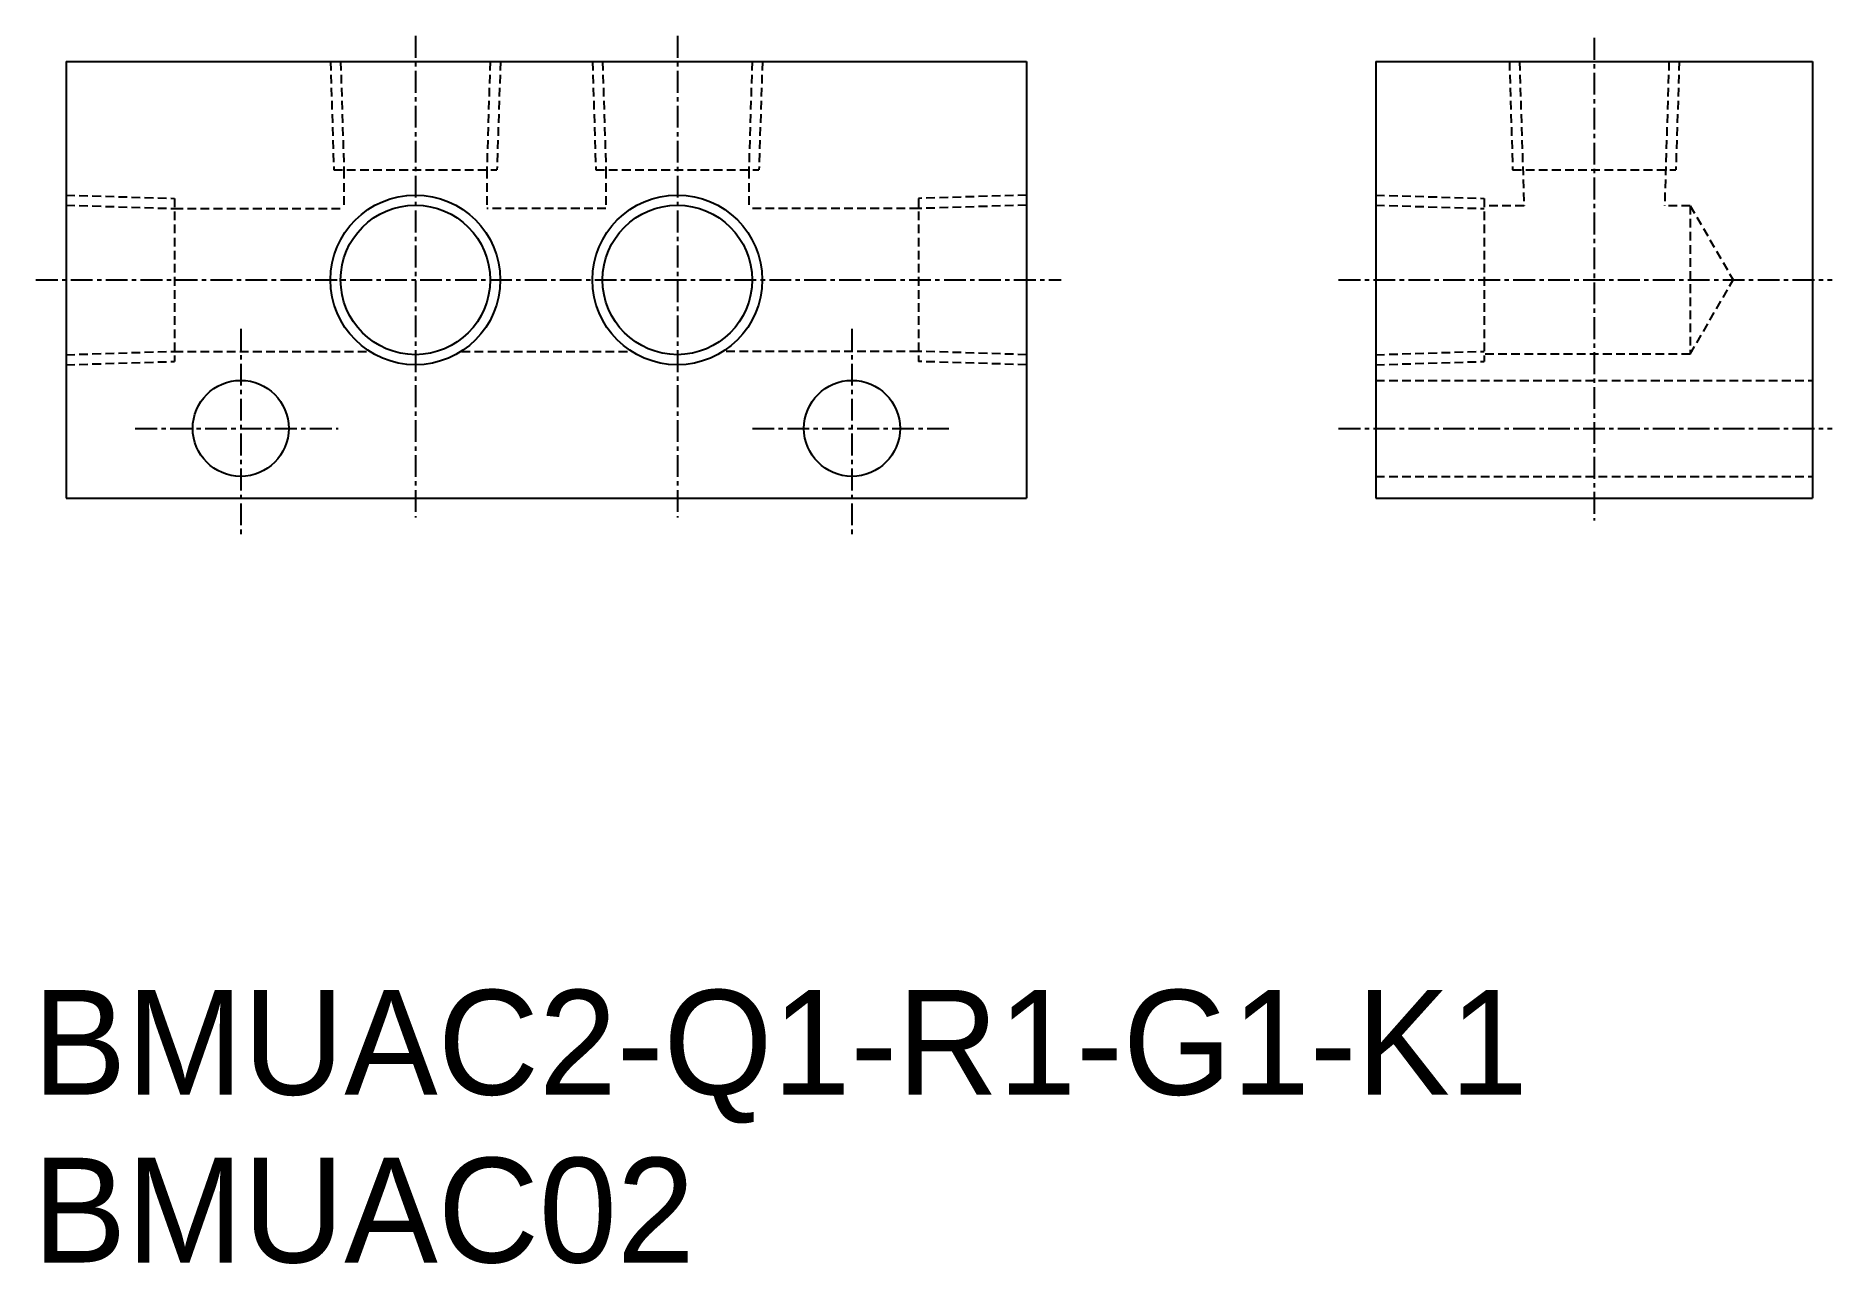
# Model space of a CAD drawing. Extents: x 561 to 664, y 337 to 408.
import ezdxf

# ---------------------------------------------------------------- set-up
doc = ezdxf.new("R2010")
doc.units = 0
doc.linetypes.add('CENTER', pattern=[2, 1.25, -0.25, 0.25, -0.25])
doc.linetypes.add('DASHED', pattern=[0.75, 0.5, -0.25])
doc.layers.get('0').update_dxf_attribs({"linetype": 'CONTINUOUS'})
doc.layers.add('CENTER', color=1, linetype='CENTER')

msp = doc.modelspace()

# ---------------------------------------------------------------- linework, layer by layer
at = {"color": 7, "linetype": 'CONTINUOUS'}
for p, q in [((562.83, 406.19), (617.83, 406.19)), ((562.83, 406.19), (562.83, 381.19)), ((617.83, 406.19), (617.83, 381.19)), ((562.83, 381.19), (617.83, 381.19))]:
    msp.add_line(p, q, dxfattribs=at)
at = {"color": 3, "linetype": 'DASHED'}
for p, q in [((577.97, 406.19), (578.16, 399.99)), ((578.55, 406.19), (578.74, 399.99)), ((587.11, 406.19), (586.92, 399.99)), ((587.7, 406.19), (587.5, 399.99)), ((592.97, 406.19), (593.16, 399.99)), ((593.55, 406.19), (593.74, 399.99)), ((602.11, 406.19), (601.92, 399.99)), ((602.7, 406.19), (602.5, 399.99)), ((645.47, 406.19), (645.66, 399.99)), ((646.05, 406.19), (646.31, 397.94)), ((654.61, 406.19), (654.36, 397.94)), ((655.2, 406.19), (655, 399.99)), ((578.16, 399.99), (587.5, 399.99)), ((578.74, 399.99), (578.74, 397.78)), ((586.92, 399.99), (586.92, 397.78)), ((593.16, 399.99), (602.5, 399.99)), ((593.74, 399.99), (593.74, 397.78)), ((601.92, 399.99), (601.92, 397.78)), ((645.66, 399.99), (655, 399.99)), ((562.83, 398.55), (569.03, 398.36)), ((569.03, 398.36), (569.03, 389.02)), ((617.83, 398.55), (611.63, 398.36)), ((611.63, 398.36), (611.63, 389.02)), ((637.83, 398.55), (644.03, 398.36)), ((644.03, 398.36), (644.03, 389.02)), ((562.83, 397.97), (569.03, 397.78)), ((569.03, 397.78), (578.74, 397.78)), ((593.74, 397.78), (586.92, 397.78)), ((611.63, 397.78), (601.92, 397.78)), ((617.83, 397.97), (611.63, 397.78)), ((637.83, 397.97), (644.03, 397.78)), ((646.31, 397.94), (644.03, 397.94)), ((655.83, 397.94), (654.36, 397.94)), ((655.83, 397.94), (655.83, 389.44)), ((655.83, 397.94), (658.29, 393.69)), ((655.83, 389.44), (658.29, 393.69)), ((562.83, 389.41), (569.03, 389.6)), ((562.83, 388.83), (569.03, 389.02)), ((569.03, 389.6), (580.2, 389.6)), ((585.47, 389.6), (595.2, 389.6)), ((611.63, 389.6), (600.47, 389.6)), ((617.83, 389.41), (611.63, 389.6)), ((617.83, 388.83), (611.63, 389.02)), ((637.83, 389.41), (644.03, 389.6)), ((637.83, 388.83), (644.03, 389.02)), ((655.83, 389.44), (644.03, 389.44)), ((637.83, 387.94), (662.83, 387.94)), ((637.83, 382.44), (662.83, 382.44))]:
    msp.add_line(p, q, dxfattribs=at)
for p, q in [((637.83, 406.19), (662.83, 406.19)), ((637.83, 406.19), (637.83, 381.19)), ((662.83, 406.19), (662.83, 381.19)), ((637.83, 399.94), (637.83, 399.94)), ((637.83, 393.69), (637.83, 393.69)), ((637.83, 381.19), (662.83, 381.19))]:
    msp.add_line(p, q)
at = {"color": 3, "linetype": 'CONTINUOUS'}
for centre in [(582.83, 393.69), (597.83, 393.69)]:
    msp.add_circle(centre, 4.86, dxfattribs=at)
at = {"color": 7, "linetype": 'CONTINUOUS'}
for centre, radius in [((582.83, 393.69), 4.28), ((597.83, 393.69), 4.28), ((572.83, 385.19), 2.75), ((607.83, 385.19), 2.75)]:
    msp.add_circle(centre, radius, dxfattribs=at)
at = {"layer": 'CENTER', "color": 1, "linetype": 'CENTER'}
for p, q in [((582.83, 407.66), (582.83, 380.09)), ((597.83, 407.66), (597.83, 380.09)), ((597.83, 407.66), (597.83, 380.09)), ((650.33, 407.55), (650.33, 379.92)), ((561.1, 393.69), (619.81, 393.69)), ((635.69, 393.69), (663.95, 393.69)), ((572.83, 390.89), (572.83, 378.96)), ((607.83, 390.89), (607.83, 378.96)), ((566.79, 385.19), (578.41, 385.19)), ((602.13, 385.19), (613.41, 385.19)), ((635.69, 385.19), (663.95, 385.19))]:
    msp.add_line(p, q, dxfattribs=at)

# ---------------------------------------------------------------- texts
at = {"color": 7, "linetype": 'CONTINUOUS'}
for s, p in [('BMUAC2-Q1-R1-G1-K1', (560.93, 347.03)), ('BMUAC02', (560.93, 337.42))]:
    msp.add_text(s, height=6, dxfattribs=at).set_placement(p)

doc.saveas('drawing.dxf')
